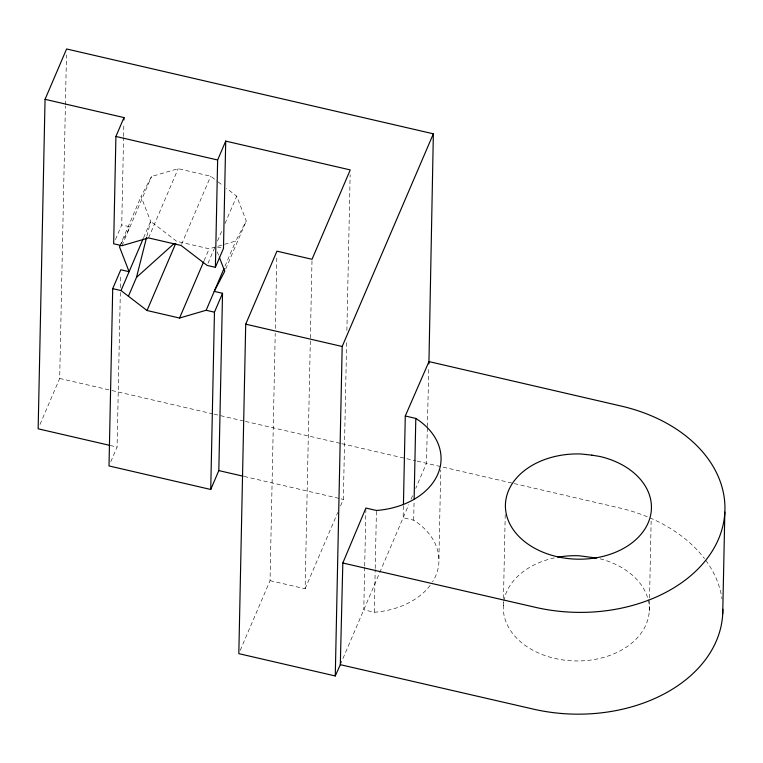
<?xml version="1.0" encoding="UTF-8"?>
<svg xmlns="http://www.w3.org/2000/svg" width="763" height="763" viewBox="0 0 763 763"><rect width="100%" height="100%" fill="white"/><g stroke="black" fill="none" stroke-linecap="round" stroke-linejoin="round"><path stroke-width="0.57" stroke-dasharray="3.81 2.86" d="M40.019 424.419L59.686 378.448L65.389 106.067M65.418 104.874L66.467 54.917M110.797 461.739L117.082 447.061L120.325 292.372M120.42 287.613L120.697 274.527M115.451 239.592L121.737 224.904L123.568 137.626M123.587 136.453L123.864 123.472M240.211 650.381L270.045 580.653L275.224 333.24M275.329 328.481L276.845 255.929M270.045 580.653L305.124 588.759L312 260.479M340.556 505.936L343.35 499.393L346.688 340.012M346.888 330.493L350.15 174.67M364.676 567.214L363.779 609.809L374.299 612.25A73.401 52.885 1.2 0 0 430.618 584.763M364.695 566.032L365.887 509.226M374.299 612.25L375.196 569.646M375.224 568.464L376.436 510.476M403.398 505.926L403.15 517.762L413.68 520.194A73.401 52.885 1.2 0 1 432.516 581.959M413.68 520.194L414.08 501.262M438.906 558.707L440.756 469.951M503.322 605.593L503.446 599.67M503.466 598.488L505.23 514.472M649.265 611.068L649.513 599.232M649.542 598.049L651.144 521.129M427.337 427.814L426.46 463.284L415.74 488.349M427.366 426.631L428.825 367.518M146.877 236.206L150.626 221.337L141.05 196.577L151.57 176.472L178.17 168.699L210.693 176.215L217.197 181.203M119.982 245.839L141.05 196.577M121.956 245.705L151.57 176.472M143.606 237.76L150.626 221.337L176.644 241.289L209.167 248.805L235.767 241.032L246.287 220.927L236.711 196.167L226.487 188.327M148.556 237.922L178.17 168.699M181.537 244.37L210.693 176.215M204.083 260.708L209.167 248.805M207.994 263.302L214.727 247.565M217.512 241.041L222.195 230.102M225.009 223.53L236.711 196.167M224.999 266.201L235.767 241.032M225.686 269.081L246.287 220.927M305.124 588.759L337.761 512.469M340.308 664.678L379.249 573.652M379.716 572.555L408.749 504.686M411.076 499.24L412.945 494.882M121.088 243.912L130.034 226.821L121.737 224.904M217.245 246.993L222.434 248.194M59.686 378.448L110.759 390.265M111.913 390.532L212.896 413.889M214.06 414.156L244.236 421.138M245.39 421.405L340.565 443.417M341.729 443.684L405.563 458.458M406.727 458.725L416.007 460.871M417.17 461.138L513.108 483.332M514.262 483.599L619.403 507.92A146.658 105.675 1.2 0 1 704.487 558.592M110.12 445.449L117.082 447.061M244.189 476.455L339.897 498.592M341.042 498.859L343.35 499.393M218.123 181.918L222.767 185.476M217.255 251.895L218.504 255.128M705.823 560.395A146.658 105.675 1.2 0 1 722.017 598.917M648.13 599.613A73.029 52.628 1.2 0 1 579.107 660.949A73.029 52.628 1.2 0 1 503.656 602.169M503.838 601.034A73.029 52.628 1.2 0 1 554.339 557.915M600.119 558.821A73.029 52.628 1.2 0 1 647.501 597.372"/><path stroke-width="1.14" d="M108.956 445.182L38.15 428.806L45.055 99.324L66.591 48.975L433.355 133.811L428.911 363.97M120.564 244.923L119.514 246.926L129.09 271.685L120.792 269.768L112.714 288.652L109.004 465.935L210.741 489.474L218.819 470.59L222.529 293.297L214.231 291.38L224.751 271.275L219.343 257.284M45.055 99.324L123.987 117.578L115.909 136.463L113.658 243.788L121.956 245.705L148.556 237.922L181.079 245.448L207.097 265.4L215.395 267.317L223.473 248.433L225.714 141.107L350.255 169.92L312.029 259.286L276.94 251.17L245.715 324.17L238.819 653.653L335.272 675.961L340.308 664.678L342.825 562.999L365.906 508.044L376.436 510.476A73.401 52.885 1.2 0 0 437.838 474.1A73.401 52.885 1.2 0 0 415.806 418.429L405.287 415.997L428.968 361.605L621.53 406.145A146.658 105.675 1.2 0 1 718.441 539.26A146.658 105.675 1.2 0 1 535.092 607.253L342.825 562.999M123.93 119.934L123.987 117.578M210.741 489.474L214.451 312.181L222.529 293.297M215.395 267.317L217.636 159.992L225.714 141.107M335.272 675.961L342.177 346.488L433.355 133.811M403.427 504.744L405.287 415.997M414.128 498.897L415.806 418.429M722.714 613.9L724.85 512.126M128.422 296.244L136.501 277.37L146.591 237.35M214.451 312.181L206.153 310.264L179.553 318.037L147.03 310.512L121.012 290.569L143.139 238.848M147.03 310.512L175.719 243.454M179.553 318.037L203.616 261.785M206.153 310.264L224.064 268.395M136.501 277.37L174.031 243.635M596.704 558.077L579.069 555.76A73.029 52.628 1.2 0 0 557.791 557.228M340.308 664.678L532.955 709.027A146.658 105.675 1.2 0 0 722.819 609.313M115.909 136.463L217.636 159.992M112.714 288.652L121.012 290.569M245.715 324.17L342.177 346.488M218.819 470.59L243.035 476.188M591.869 455.158L581.206 453.995A73.029 52.628 1.2 0 0 511.115 526.289A73.029 52.628 1.2 0 0 632.537 542.445A73.029 52.628 1.2 0 0 599.995 456.493L591.869 455.158"/></g></svg>
